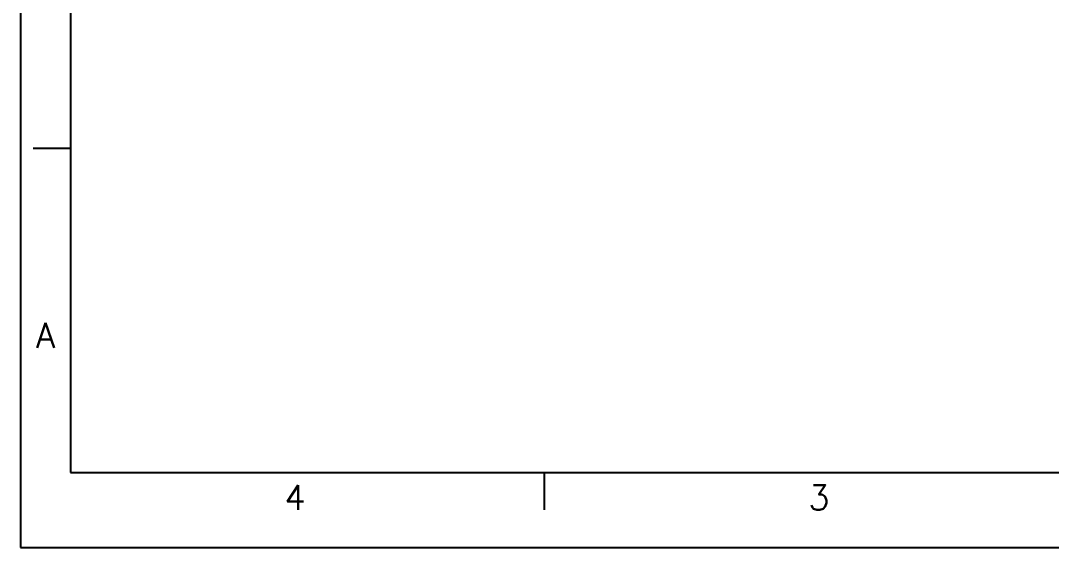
# Model space of a CAD drawing. Header units: inches. Extents: x 0 to 21, y 0 to 16.
# Drawn here: x 0 to 10.33, y 0 to 5.28 of the extents above; entities that cross this region are included whole.
import ezdxf
from ezdxf.enums import TextEntityAlignment as Align

# ---------------------------------------------------------------- set-up
doc = ezdxf.new("R2010")
doc.units = ezdxf.units.IN
doc.header["$MEASUREMENT"] = 0
doc.layers.add('Title Block', color=7, linetype='Continuous')
doc.layers.add('Viewport', color=7, linetype='Continuous')
doc.styles.add('Roman', font='romans')

# ---------------------------------------------------------------- blocks, each defined once
blk = doc.blocks.new('ANSI_border_C')
at = {"layer": 'Title Block'}
for p, q in [((0, 16), (0, 0)), ((0.5, 15.25), (0.5, 0.75)), ((0.125, 4), (0.5, 4)), ((0.5, 0.75), (20.5, 0.75)), ((5.25, 0.375), (5.25, 0.75)), ((0, 0), (21, 0))]:
    blk.add_line(p, q, dxfattribs=at)
at = {"layer": 'Title Block', "style": 'Roman'}
for s, p in [('A', (0.25, 2.125)), ('4', (2.75, 0.5)), ('3', (8, 0.5))]:
    blk.add_text(s, height=0.25, dxfattribs=at).set_placement(p, align=Align.MIDDLE_CENTER)

msp = doc.modelspace()

# ---------------------------------------------------------------- block references
at = {"layer": 'Viewport'}
msp.add_blockref('ANSI_border_C', (0, 0), dxfattribs=at)

doc.saveas('drawing.dxf')
